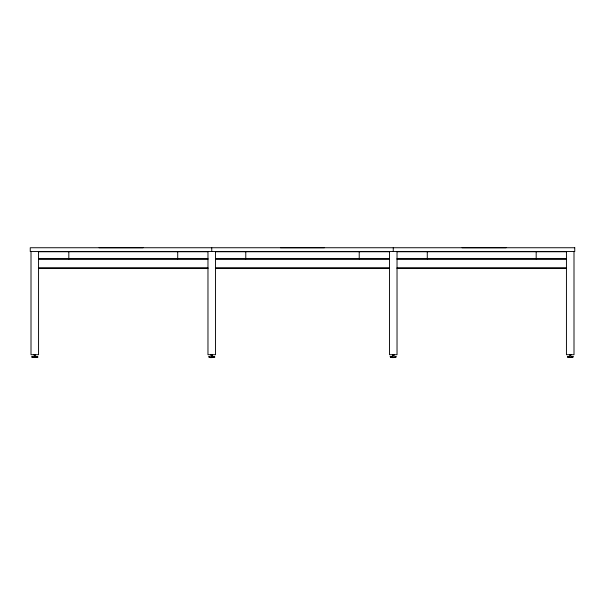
<?xml version="1.0" encoding="UTF-8"?>
<svg xmlns="http://www.w3.org/2000/svg" width="605" height="605" viewBox="0 0 605 605"><rect width="100%" height="100%" fill="white"/><g stroke="black" fill="none" stroke-linecap="round" stroke-linejoin="round"><path stroke-width="0.91" d="M395.246 356.731C399.058 357.381 388.939 358.326 390.573 356.731M572.549 356.731C575.582 358.213 562.718 357.026 569.176 356.731M34.803 356.731C45.027 357.079 27.323 358.001 32.806 356.731M211.765 356.731C220.795 356.61 207.228 358.803 209.073 356.731M38.561 251.748L207.969 251.748M215.531 251.748L389.469 251.748M397.031 251.748L566.439 251.748M38.561 258.857L207.969 258.857M215.531 258.857L389.469 258.857M397.031 258.857L566.439 258.857M38.561 259.084L207.969 259.084M215.531 259.084L389.469 259.084M397.031 259.084L566.439 259.084M38.569 268.023L207.969 268.023M215.531 268.023L389.469 268.023M397.031 268.023L566.439 268.023M38.569 268.159L207.969 268.159M215.531 268.159L389.469 268.159M397.031 268.159L566.439 268.159M571.294 356.731L572.912 356.731M31.732 356.731L37.48 356.731M208.695 356.731L214.442 356.731M396.305 356.731L390.195 356.731L392.206 356.731M573.275 356.731L567.528 356.731M570.923 354.621C571.672 355.884 568.783 355.755 569.517 354.568M393.953 354.621C394.702 355.884 391.813 355.748 392.547 354.568M212.453 354.621C213.202 355.884 210.313 355.748 211.047 354.568M34.084 354.568C33.335 355.793 36.255 355.861 35.491 354.621M393.008 355.415L392.554 355.392M211.508 355.415L211.054 355.392M393.492 355.43L393.953 355.453M211.992 355.43L212.453 355.453M574.001 251.521L574.001 354.704L566.439 354.704L566.439 251.521M536.181 251.748L536.181 258.857M506.083 247.74L462.069 247.74M427.281 251.748L427.281 258.857M397.031 251.521L397.031 354.704L389.469 354.704L389.469 251.521M393.25 247.74L393.25 251.521M359.219 251.748L359.219 258.857M324.431 247.74L280.418 247.74M245.781 251.748L245.781 258.857M215.531 251.521L215.531 354.704L207.969 354.704L207.969 251.521M211.75 247.74L211.75 251.521M177.711 251.748L177.711 258.857M143.082 247.74L99.069 247.74M68.819 251.521L68.819 259.084M38.561 251.521L38.569 354.704L31.006 354.704L31.006 251.521M574.75 247.74L30.25 247.74L30.25 251.521L574.75 251.521L574.75 247.74"/></g></svg>
